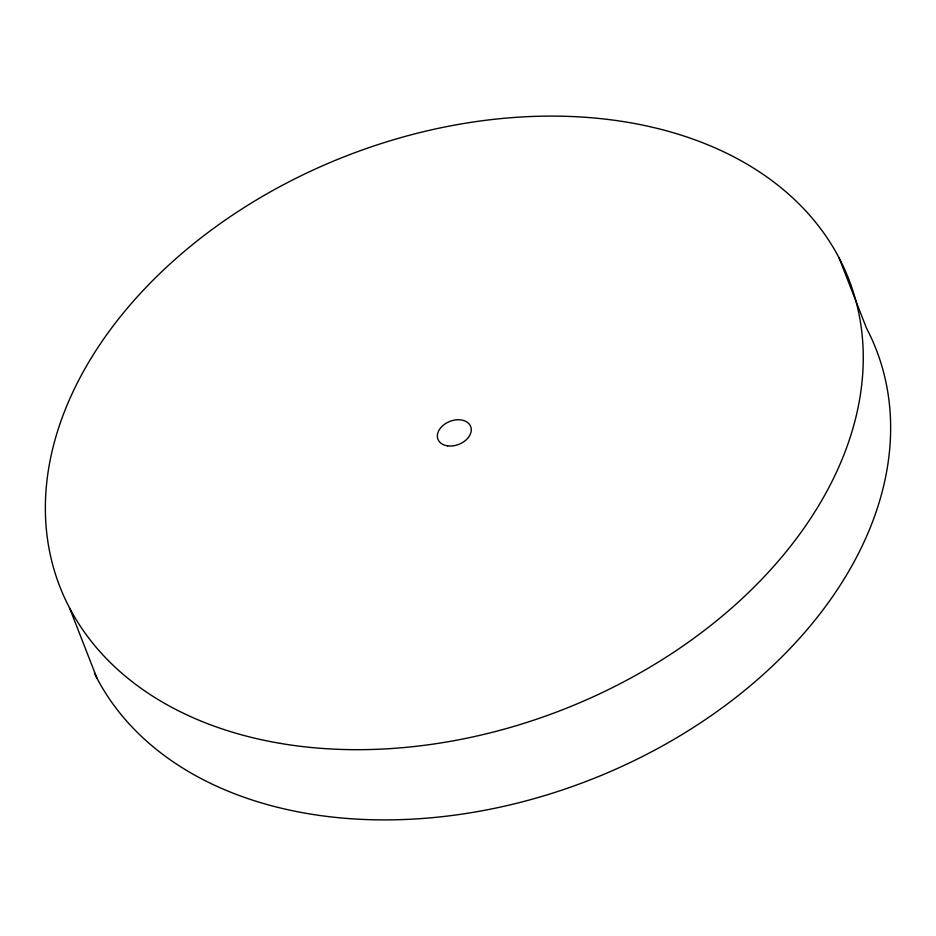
<?xml version="1.0" encoding="UTF-8"?>
<svg xmlns="http://www.w3.org/2000/svg" width="936" height="936" viewBox="0 0 936 936"><rect width="100%" height="100%" fill="white"/><g stroke="black" fill="none" stroke-linecap="round" stroke-linejoin="round"><path stroke-width="1.4" d="M839.065 257.856L866.443 328.068A423.353 297.262 -21.3 0 1 616.578 768.819A423.353 297.262 -21.3 0 1 94.349 673.042M69.556 607.932L96.934 678.144M280.25 743.371A423.353 297.262 -21.3 0 0 861.822 332.151A423.353 297.262 -21.3 0 0 220.861 223.154A423.353 297.262 -21.3 0 0 280.25 743.371M447.56 445.852A17.573 12.332 -21.3 0 0 471.171 428.337A17.573 12.332 -21.3 0 0 444.214 424.488A17.573 12.332 -21.3 0 0 447.56 445.852"/></g></svg>
